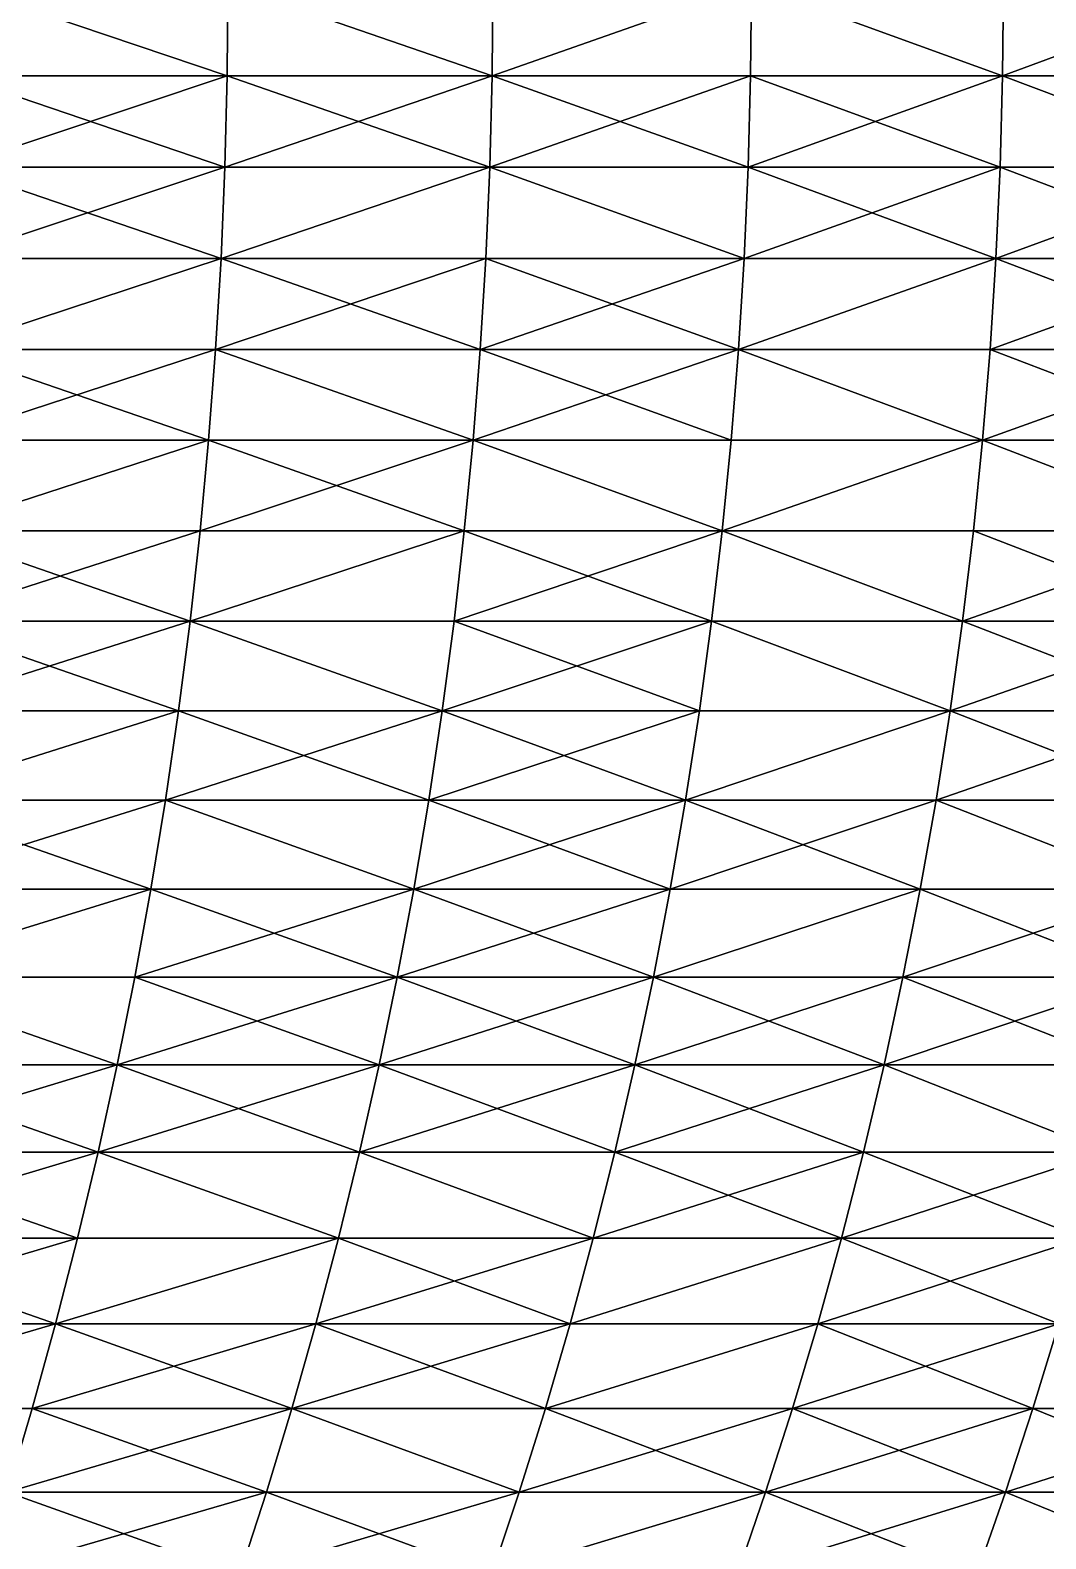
# Model space of a CAD drawing. Header units: millimetres. Extents: x -3250 to 8000, y -3250 to 3250.
# Drawn here: x 6933.4 to 7155, y -339.2 to -10 of the extents above; entities that cross this region are included whole.
import ezdxf

# ---------------------------------------------------------------- set-up
doc = ezdxf.new("R2010")
doc.units = ezdxf.units.MM
doc.header["$MEASUREMENT"] = 0
doc.layers.add('MESH_3D', color=2, linetype='CONTINUOUS')

msp = doc.modelspace()

# ---------------------------------------------------------------- linework, layer by layer
at = {"layer": 'MESH_3D'}
for points in [[(6917.23, -19.94, 1200.89), (6917.39, 0, 1200.7), (6976.38, -19.94, 1254.42)], [(6976.38, -19.94, 25445.58), (6917.39, 0, 25499.3), (6917.23, -19.94, 25499.11)], [(6976.38, -19.94, 1254.42), (6917.39, 0, 1200.7), (6976.55, 0, 1254.23)], [(6976.55, 0, 25445.77), (6917.39, 0, 25499.3), (6976.38, -19.94, 25445.58)], [(6976.38, -19.94, 1254.42), (6976.55, 0, 1254.23), (7034.18, -19.94, 1309.4)], [(7034.18, -19.94, 25390.6), (6976.55, 0, 25445.77), (6976.38, -19.94, 25445.58)], [(7034.18, -19.94, 1309.4), (6976.55, 0, 1254.23), (7034.36, 0, 1309.23)], [(7034.36, 0, 25390.77), (6976.55, 0, 25445.77), (7034.18, -19.94, 25390.6)], [(7034.18, -19.94, 1309.4), (7034.36, 0, 1309.23), (7090.77, 0, 1365.64)], [(7034.18, -19.94, 1309.4), (7090.77, 0, 1365.64), (7090.6, -19.94, 1365.82)], [(7090.77, 0, 25334.36), (7034.36, 0, 25390.77), (7034.18, -19.94, 25390.6)], [(7090.77, 0, 25334.36), (7034.18, -19.94, 25390.6), (7090.6, -19.94, 25334.18)], [(7090.6, -19.94, 1365.82), (7090.77, 0, 1365.64), (7145.58, -19.94, 1423.62)], [(7145.58, -19.94, 25276.38), (7090.77, 0, 25334.36), (7090.6, -19.94, 25334.18)], [(7145.58, -19.94, 1423.62), (7090.77, 0, 1365.64), (7145.77, 0, 1423.45)], [(7145.77, 0, 25276.55), (7090.77, 0, 25334.36), (7145.58, -19.94, 25276.38)], [(7145.58, -19.94, 1423.62), (7145.77, 0, 1423.45), (7199.11, -19.94, 1482.77)], [(7199.3, 0, 25217.39), (7145.58, -19.94, 25276.38), (7199.11, -19.94, 25217.23)], [(7199.3, 0, 25217.39), (7145.77, 0, 25276.55), (7145.58, -19.94, 25276.38)], [(7199.11, -19.94, 1482.77), (7145.77, 0, 1423.45), (7199.3, 0, 1482.61)], [(6917.23, -19.94, 1200.89), (6975.88, -39.88, 1254.96), (6916.74, -39.88, 1201.45)], [(6976.38, -19.94, 25445.58), (6916.74, -39.88, 25498.55), (6975.88, -39.88, 25445.04)], [(6976.38, -19.94, 25445.58), (6917.23, -19.94, 25499.11), (6916.74, -39.88, 25498.55)], [(6917.23, -19.94, 1200.89), (6976.38, -19.94, 1254.42), (6975.88, -39.88, 1254.96)], [(6976.38, -19.94, 1254.42), (7033.66, -39.88, 1309.94), (6975.88, -39.88, 1254.96)], [(7034.18, -19.94, 25390.6), (6975.88, -39.88, 25445.04), (7033.66, -39.88, 25390.06)], [(7034.18, -19.94, 25390.6), (6976.38, -19.94, 25445.58), (6975.88, -39.88, 25445.04)], [(6976.38, -19.94, 1254.42), (7034.18, -19.94, 1309.4), (7033.66, -39.88, 1309.94)], [(7033.66, -39.88, 1309.94), (7090.6, -19.94, 1365.82), (7090.06, -39.88, 1366.34)], [(7034.18, -19.94, 1309.4), (7090.6, -19.94, 1365.82), (7033.66, -39.88, 1309.94)], [(7090.06, -39.88, 25333.66), (7034.18, -19.94, 25390.6), (7033.66, -39.88, 25390.06)], [(7090.6, -19.94, 25334.18), (7034.18, -19.94, 25390.6), (7090.06, -39.88, 25333.66)], [(7090.6, -19.94, 1365.82), (7145.04, -39.88, 1424.12), (7090.06, -39.88, 1366.34)], [(7145.58, -19.94, 25276.38), (7090.06, -39.88, 25333.66), (7145.04, -39.88, 25275.88)], [(7145.58, -19.94, 25276.38), (7090.6, -19.94, 25334.18), (7090.06, -39.88, 25333.66)], [(7090.6, -19.94, 1365.82), (7145.58, -19.94, 1423.62), (7145.04, -39.88, 1424.12)], [(7145.58, -19.94, 1423.62), (7198.55, -39.88, 1483.26), (7145.04, -39.88, 1424.12)], [(7198.55, -39.88, 25216.74), (7145.58, -19.94, 25276.38), (7145.04, -39.88, 25275.88)], [(7145.58, -19.94, 1423.62), (7199.11, -19.94, 1482.77), (7198.55, -39.88, 1483.26)], [(7199.11, -19.94, 25217.23), (7145.58, -19.94, 25276.38), (7198.55, -39.88, 25216.74)], [(6915.91, -59.78, 1202.38), (6975.88, -39.88, 1254.96), (6975.03, -59.78, 1255.87)], [(6916.74, -39.88, 1201.45), (6975.88, -39.88, 1254.96), (6915.91, -59.78, 1202.38)], [(6975.03, -59.78, 25444.13), (6916.74, -39.88, 25498.55), (6915.91, -59.78, 25497.62)], [(6975.88, -39.88, 25445.04), (6916.74, -39.88, 25498.55), (6975.03, -59.78, 25444.13)], [(6975.03, -59.78, 1255.87), (7033.66, -39.88, 1309.94), (7032.8, -59.78, 1310.83)], [(6975.88, -39.88, 1254.96), (7033.66, -39.88, 1309.94), (6975.03, -59.78, 1255.87)], [(7033.66, -39.88, 25390.06), (6975.03, -59.78, 25444.13), (7032.8, -59.78, 25389.17)], [(7033.66, -39.88, 25390.06), (6975.88, -39.88, 25445.04), (6975.03, -59.78, 25444.13)], [(7033.66, -39.88, 1309.94), (7089.17, -59.78, 1367.2), (7032.8, -59.78, 1310.83)], [(7089.17, -59.78, 25332.8), (7033.66, -39.88, 25390.06), (7032.8, -59.78, 25389.17)], [(7033.66, -39.88, 1309.94), (7090.06, -39.88, 1366.34), (7089.17, -59.78, 1367.2)], [(7090.06, -39.88, 25333.66), (7033.66, -39.88, 25390.06), (7089.17, -59.78, 25332.8)], [(7089.17, -59.78, 1367.2), (7145.04, -39.88, 1424.12), (7144.13, -59.78, 1424.97)], [(7090.06, -39.88, 1366.34), (7145.04, -39.88, 1424.12), (7089.17, -59.78, 1367.2)], [(7144.13, -59.78, 25275.03), (7090.06, -39.88, 25333.66), (7089.17, -59.78, 25332.8)], [(7145.04, -39.88, 25275.88), (7090.06, -39.88, 25333.66), (7144.13, -59.78, 25275.03)], [(7145.04, -39.88, 1424.12), (7197.62, -59.78, 1484.09), (7144.13, -59.78, 1424.97)], [(7198.55, -39.88, 25216.74), (7145.04, -39.88, 25275.88), (7144.13, -59.78, 25275.03)], [(7198.55, -39.88, 25216.74), (7144.13, -59.78, 25275.03), (7197.62, -59.78, 25215.91)], [(7145.04, -39.88, 1424.12), (7198.55, -39.88, 1483.26), (7197.62, -59.78, 1484.09)], [(6914.76, -79.65, 1203.68), (6975.03, -59.78, 1255.87), (6973.85, -79.65, 1257.15)], [(6915.91, -59.78, 1202.38), (6975.03, -59.78, 1255.87), (6914.76, -79.65, 1203.68)], [(6975.03, -59.78, 25444.13), (6914.76, -79.65, 25496.32), (6973.85, -79.65, 25442.85)], [(6975.03, -59.78, 25444.13), (6915.91, -59.78, 25497.62), (6914.76, -79.65, 25496.32)], [(6973.85, -79.65, 1257.15), (7032.8, -59.78, 1310.83), (7031.58, -79.65, 1312.07)], [(6975.03, -59.78, 1255.87), (7032.8, -59.78, 1310.83), (6973.85, -79.65, 1257.15)], [(7031.58, -79.65, 25387.93), (6975.03, -59.78, 25444.13), (6973.85, -79.65, 25442.85)], [(7032.8, -59.78, 25389.17), (6975.03, -59.78, 25444.13), (7031.58, -79.65, 25387.93)], [(7032.8, -59.78, 1310.83), (7087.93, -79.65, 1368.42), (7031.58, -79.65, 1312.07)], [(7089.17, -59.78, 25332.8), (7032.8, -59.78, 25389.17), (7031.58, -79.65, 25387.93)], [(7089.17, -59.78, 25332.8), (7031.58, -79.65, 25387.93), (7087.93, -79.65, 25331.58)], [(7032.8, -59.78, 1310.83), (7089.17, -59.78, 1367.2), (7087.93, -79.65, 1368.42)], [(7087.93, -79.65, 1368.42), (7144.13, -59.78, 1424.97), (7142.85, -79.65, 1426.15)], [(7089.17, -59.78, 1367.2), (7144.13, -59.78, 1424.97), (7087.93, -79.65, 1368.42)], [(7144.13, -59.78, 25275.03), (7087.93, -79.65, 25331.58), (7142.85, -79.65, 25273.85)], [(7144.13, -59.78, 25275.03), (7089.17, -59.78, 25332.8), (7087.93, -79.65, 25331.58)], [(7144.13, -59.78, 1424.97), (7196.32, -79.65, 1485.24), (7142.85, -79.65, 1426.15)], [(7197.62, -59.78, 25215.91), (7142.85, -79.65, 25273.85), (7196.32, -79.65, 25214.76)], [(7197.62, -59.78, 25215.91), (7144.13, -59.78, 25275.03), (7142.85, -79.65, 25273.85)], [(7144.13, -59.78, 1424.97), (7197.62, -59.78, 1484.09), (7196.32, -79.65, 1485.24)], [(6914.76, -79.65, 1203.68), (6972.33, -99.47, 1258.79), (6913.29, -99.47, 1205.36)], [(6973.85, -79.65, 25442.85), (6913.29, -99.47, 25494.64), (6972.33, -99.47, 25441.21)], [(6973.85, -79.65, 25442.85), (6914.76, -79.65, 25496.32), (6913.29, -99.47, 25494.64)], [(6914.76, -79.65, 1203.68), (6973.85, -79.65, 1257.15), (6972.33, -99.47, 1258.79)], [(6973.85, -79.65, 1257.15), (7030.02, -99.47, 1313.67), (6972.33, -99.47, 1258.79)], [(7030.02, -99.47, 25386.33), (6973.85, -79.65, 25442.85), (6972.33, -99.47, 25441.21)], [(6973.85, -79.65, 1257.15), (7031.58, -79.65, 1312.07), (7030.02, -99.47, 1313.67)], [(7031.58, -79.65, 25387.93), (6973.85, -79.65, 25442.85), (7030.02, -99.47, 25386.33)], [(7031.58, -79.65, 1312.07), (7086.33, -99.47, 1369.98), (7030.02, -99.47, 1313.67)], [(7087.93, -79.65, 25331.58), (7031.58, -79.65, 25387.93), (7030.02, -99.47, 25386.33)], [(7087.93, -79.65, 25331.58), (7030.02, -99.47, 25386.33), (7086.33, -99.47, 25330.02)], [(7031.58, -79.65, 1312.07), (7087.93, -79.65, 1368.42), (7086.33, -99.47, 1369.98)], [(7087.93, -79.65, 1368.42), (7141.21, -99.47, 1427.67), (7086.33, -99.47, 1369.98)], [(7141.21, -99.47, 25272.33), (7087.93, -79.65, 25331.58), (7086.33, -99.47, 25330.02)], [(7087.93, -79.65, 1368.42), (7142.85, -79.65, 1426.15), (7141.21, -99.47, 1427.67)], [(7142.85, -79.65, 25273.85), (7087.93, -79.65, 25331.58), (7141.21, -99.47, 25272.33)], [(7142.85, -79.65, 1426.15), (7194.64, -99.47, 1486.71), (7141.21, -99.47, 1427.67)], [(7196.32, -79.65, 25214.76), (7141.21, -99.47, 25272.33), (7194.64, -99.47, 25213.29)], [(7196.32, -79.65, 25214.76), (7142.85, -79.65, 25273.85), (7141.21, -99.47, 25272.33)], [(7142.85, -79.65, 1426.15), (7196.32, -79.65, 1485.24), (7194.64, -99.47, 1486.71)], [(6911.48, -119.23, 1207.4), (6972.33, -99.47, 1258.79), (6970.48, -119.23, 1260.78)], [(6913.29, -99.47, 1205.36), (6972.33, -99.47, 1258.79), (6911.48, -119.23, 1207.4)], [(6972.33, -99.47, 25441.21), (6913.29, -99.47, 25494.64), (6911.48, -119.23, 25492.6)], [(6972.33, -99.47, 25441.21), (6911.48, -119.23, 25492.6), (6970.48, -119.23, 25439.22)], [(6972.33, -99.47, 1258.79), (7028.12, -119.23, 1315.62), (6970.48, -119.23, 1260.78)], [(7030.02, -99.47, 25386.33), (6972.33, -99.47, 25441.21), (6970.48, -119.23, 25439.22)], [(7030.02, -99.47, 25386.33), (6970.48, -119.23, 25439.22), (7028.12, -119.23, 25384.38)], [(6972.33, -99.47, 1258.79), (7030.02, -99.47, 1313.67), (7028.12, -119.23, 1315.62)], [(7030.02, -99.47, 1313.67), (7084.38, -119.23, 1371.88), (7028.12, -119.23, 1315.62)], [(7084.38, -119.23, 25328.12), (7030.02, -99.47, 25386.33), (7028.12, -119.23, 25384.38)], [(7030.02, -99.47, 1313.67), (7086.33, -99.47, 1369.98), (7084.38, -119.23, 1371.88)], [(7086.33, -99.47, 25330.02), (7030.02, -99.47, 25386.33), (7084.38, -119.23, 25328.12)], [(7084.38, -119.23, 1371.88), (7141.21, -99.47, 1427.67), (7139.22, -119.23, 1429.52)], [(7086.33, -99.47, 1369.98), (7141.21, -99.47, 1427.67), (7084.38, -119.23, 1371.88)], [(7141.21, -99.47, 25272.33), (7086.33, -99.47, 25330.02), (7084.38, -119.23, 25328.12)], [(7141.21, -99.47, 25272.33), (7084.38, -119.23, 25328.12), (7139.22, -119.23, 25270.48)], [(7141.21, -99.47, 1427.67), (7192.6, -119.23, 1488.52), (7139.22, -119.23, 1429.52)], [(7192.6, -119.23, 25211.48), (7141.21, -99.47, 25272.33), (7139.22, -119.23, 25270.48)], [(7141.21, -99.47, 1427.67), (7194.64, -99.47, 1486.71), (7192.6, -119.23, 1488.52)], [(7194.64, -99.47, 25213.29), (7141.21, -99.47, 25272.33), (7192.6, -119.23, 25211.48)], [(6909.35, -138.92, 1209.81), (6970.48, -119.23, 1260.78), (6968.29, -138.92, 1263.14)], [(6911.48, -119.23, 1207.4), (6970.48, -119.23, 1260.78), (6909.35, -138.92, 1209.81)], [(6968.29, -138.92, 25436.86), (6911.48, -119.23, 25492.6), (6909.35, -138.92, 25490.19)], [(6970.48, -119.23, 25439.22), (6911.48, -119.23, 25492.6), (6968.29, -138.92, 25436.86)], [(6968.29, -138.92, 1263.14), (7028.12, -119.23, 1315.62), (7025.87, -138.92, 1317.93)], [(6970.48, -119.23, 1260.78), (7028.12, -119.23, 1315.62), (6968.29, -138.92, 1263.14)], [(7028.12, -119.23, 25384.38), (6970.48, -119.23, 25439.22), (6968.29, -138.92, 25436.86)], [(7028.12, -119.23, 25384.38), (6968.29, -138.92, 25436.86), (7025.87, -138.92, 25382.07)], [(7028.12, -119.23, 1315.62), (7082.07, -138.92, 1374.13), (7025.87, -138.92, 1317.93)], [(7084.38, -119.23, 25328.12), (7028.12, -119.23, 25384.38), (7025.87, -138.92, 25382.07)], [(7084.38, -119.23, 25328.12), (7025.87, -138.92, 25382.07), (7082.07, -138.92, 25325.87)], [(7028.12, -119.23, 1315.62), (7084.38, -119.23, 1371.88), (7082.07, -138.92, 1374.13)], [(7084.38, -119.23, 1371.88), (7136.86, -138.92, 1431.71), (7082.07, -138.92, 1374.13)], [(7136.86, -138.92, 25268.29), (7084.38, -119.23, 25328.12), (7082.07, -138.92, 25325.87)], [(7084.38, -119.23, 1371.88), (7139.22, -119.23, 1429.52), (7136.86, -138.92, 1431.71)], [(7139.22, -119.23, 25270.48), (7084.38, -119.23, 25328.12), (7136.86, -138.92, 25268.29)], [(7139.22, -119.23, 1429.52), (7190.19, -138.92, 1490.65), (7136.86, -138.92, 1431.71)], [(7192.6, -119.23, 25211.48), (7136.86, -138.92, 25268.29), (7190.19, -138.92, 25209.35)], [(7192.6, -119.23, 25211.48), (7139.22, -119.23, 25270.48), (7136.86, -138.92, 25268.29)], [(7139.22, -119.23, 1429.52), (7192.6, -119.23, 1488.52), (7190.19, -138.92, 1490.65)], [(6909.35, -138.92, 1209.81), (6965.76, -158.52, 1265.86), (6906.9, -158.52, 1212.59)], [(6968.29, -138.92, 25436.86), (6906.9, -158.52, 25487.41), (6965.76, -158.52, 25434.14)], [(6968.29, -138.92, 25436.86), (6909.35, -138.92, 25490.19), (6906.9, -158.52, 25487.41)], [(6909.35, -138.92, 1209.81), (6968.29, -138.92, 1263.14), (6965.76, -158.52, 1265.86)], [(6968.29, -138.92, 1263.14), (7023.28, -158.52, 1320.58), (6965.76, -158.52, 1265.86)], [(7023.28, -158.52, 25379.42), (6968.29, -138.92, 25436.86), (6965.76, -158.52, 25434.14)], [(6968.29, -138.92, 1263.14), (7025.87, -138.92, 1317.93), (7023.28, -158.52, 1320.58)], [(7025.87, -138.92, 25382.07), (6968.29, -138.92, 25436.86), (7023.28, -158.52, 25379.42)], [(7025.87, -138.92, 1317.93), (7079.42, -158.52, 1376.72), (7023.28, -158.52, 1320.58)], [(7082.07, -138.92, 25325.87), (7025.87, -138.92, 25382.07), (7023.28, -158.52, 25379.42)], [(7082.07, -138.92, 25325.87), (7023.28, -158.52, 25379.42), (7079.42, -158.52, 25323.28)], [(7025.87, -138.92, 1317.93), (7082.07, -138.92, 1374.13), (7079.42, -158.52, 1376.72)], [(7082.07, -138.92, 1374.13), (7134.14, -158.52, 1434.24), (7079.42, -158.52, 1376.72)], [(7134.14, -158.52, 25265.76), (7082.07, -138.92, 25325.87), (7079.42, -158.52, 25323.28)], [(7082.07, -138.92, 1374.13), (7136.86, -138.92, 1431.71), (7134.14, -158.52, 1434.24)], [(7136.86, -138.92, 25268.29), (7082.07, -138.92, 25325.87), (7134.14, -158.52, 25265.76)], [(7136.86, -138.92, 1431.71), (7187.41, -158.52, 1493.1), (7134.14, -158.52, 1434.24)], [(7190.19, -138.92, 25209.35), (7134.14, -158.52, 25265.76), (7187.41, -158.52, 25206.9)], [(7190.19, -138.92, 25209.35), (7136.86, -138.92, 25268.29), (7134.14, -158.52, 25265.76)], [(7136.86, -138.92, 1431.71), (7190.19, -138.92, 1490.65), (7187.41, -158.52, 1493.1)], [(6904.12, -178.02, 1215.74), (6965.76, -158.52, 1265.86), (6962.91, -178.02, 1268.94)], [(6906.9, -158.52, 1212.59), (6965.76, -158.52, 1265.86), (6904.12, -178.02, 1215.74)], [(6965.76, -158.52, 25434.14), (6906.9, -158.52, 25487.41), (6904.12, -178.02, 25484.26)], [(6965.76, -158.52, 25434.14), (6904.12, -178.02, 25484.26), (6962.91, -178.02, 25431.06)], [(6965.76, -158.52, 1265.86), (7020.35, -178.02, 1323.58), (6962.91, -178.02, 1268.94)], [(7023.28, -158.52, 25379.42), (6965.76, -158.52, 25434.14), (6962.91, -178.02, 25431.06)], [(7023.28, -158.52, 25379.42), (6962.91, -178.02, 25431.06), (7020.35, -178.02, 25376.42)], [(6965.76, -158.52, 1265.86), (7023.28, -158.52, 1320.58), (7020.35, -178.02, 1323.58)], [(7023.28, -158.52, 1320.58), (7076.42, -178.02, 1379.65), (7020.35, -178.02, 1323.58)], [(7079.42, -158.52, 25323.28), (7020.35, -178.02, 25376.42), (7076.42, -178.02, 25320.35)], [(7079.42, -158.52, 25323.28), (7023.28, -158.52, 25379.42), (7020.35, -178.02, 25376.42)], [(7023.28, -158.52, 1320.58), (7079.42, -158.52, 1376.72), (7076.42, -178.02, 1379.65)], [(7076.42, -178.02, 1379.65), (7134.14, -158.52, 1434.24), (7131.06, -178.02, 1437.09)], [(7079.42, -158.52, 1376.72), (7134.14, -158.52, 1434.24), (7076.42, -178.02, 1379.65)], [(7134.14, -158.52, 25265.76), (7076.42, -178.02, 25320.35), (7131.06, -178.02, 25262.91)], [(7134.14, -158.52, 25265.76), (7079.42, -158.52, 25323.28), (7076.42, -178.02, 25320.35)], [(7131.06, -178.02, 1437.09), (7187.41, -158.52, 1493.1), (7184.26, -178.02, 1495.88)], [(7134.14, -158.52, 1434.24), (7187.41, -158.52, 1493.1), (7131.06, -178.02, 1437.09)], [(7184.26, -178.02, 25204.12), (7134.14, -158.52, 25265.76), (7131.06, -178.02, 25262.91)], [(7187.41, -158.52, 25206.9), (7134.14, -158.52, 25265.76), (7184.26, -178.02, 25204.12)], [(6904.12, -178.02, 1215.74), (6959.73, -197.41, 1272.37), (6901.03, -197.41, 1219.25)], [(6962.91, -178.02, 25431.06), (6901.03, -197.41, 25480.75), (6959.73, -197.41, 25427.63)], [(6962.91, -178.02, 25431.06), (6904.12, -178.02, 25484.26), (6901.03, -197.41, 25480.75)], [(6904.12, -178.02, 1215.74), (6962.91, -178.02, 1268.94), (6959.73, -197.41, 1272.37)], [(6962.91, -178.02, 1268.94), (7017.08, -197.41, 1326.94), (6959.73, -197.41, 1272.37)], [(7017.08, -197.41, 25373.06), (6962.91, -178.02, 25431.06), (6959.73, -197.41, 25427.63)], [(6962.91, -178.02, 1268.94), (7020.35, -178.02, 1323.58), (7017.08, -197.41, 1326.94)], [(7020.35, -178.02, 25376.42), (6962.91, -178.02, 25431.06), (7017.08, -197.41, 25373.06)], [(7020.35, -178.02, 1323.58), (7073.06, -197.41, 1382.92), (7017.08, -197.41, 1326.94)], [(7076.42, -178.02, 25320.35), (7020.35, -178.02, 25376.42), (7017.08, -197.41, 25373.06)], [(7076.42, -178.02, 25320.35), (7017.08, -197.41, 25373.06), (7073.06, -197.41, 25317.08)], [(7020.35, -178.02, 1323.58), (7076.42, -178.02, 1379.65), (7073.06, -197.41, 1382.92)], [(7076.42, -178.02, 1379.65), (7127.63, -197.41, 1440.27), (7073.06, -197.41, 1382.92)], [(7131.06, -178.02, 25262.91), (7073.06, -197.41, 25317.08), (7127.63, -197.41, 25259.73)], [(7131.06, -178.02, 25262.91), (7076.42, -178.02, 25320.35), (7073.06, -197.41, 25317.08)], [(7076.42, -178.02, 1379.65), (7131.06, -178.02, 1437.09), (7127.63, -197.41, 1440.27)], [(7131.06, -178.02, 1437.09), (7180.75, -197.41, 1498.97), (7127.63, -197.41, 1440.27)], [(7180.75, -197.41, 25201.03), (7131.06, -178.02, 25262.91), (7127.63, -197.41, 25259.73)], [(7131.06, -178.02, 1437.09), (7184.26, -178.02, 1495.88), (7180.75, -197.41, 1498.97)], [(7184.26, -178.02, 25204.12), (7131.06, -178.02, 25262.91), (7180.75, -197.41, 25201.03)], [(6897.61, -216.67, 1223.12), (6959.73, -197.41, 1272.37), (6956.22, -216.67, 1276.15)], [(6901.03, -197.41, 1219.25), (6959.73, -197.41, 1272.37), (6897.61, -216.67, 1223.12)], [(6959.73, -197.41, 25427.63), (6901.03, -197.41, 25480.75), (6897.61, -216.67, 25476.88)], [(6959.73, -197.41, 25427.63), (6897.61, -216.67, 25476.88), (6956.22, -216.67, 25423.85)], [(6959.73, -197.41, 1272.37), (7013.48, -216.67, 1330.63), (6956.22, -216.67, 1276.15)], [(7017.08, -197.41, 25373.06), (6959.73, -197.41, 25427.63), (6956.22, -216.67, 25423.85)], [(7017.08, -197.41, 25373.06), (6956.22, -216.67, 25423.85), (7013.48, -216.67, 25369.37)], [(6959.73, -197.41, 1272.37), (7017.08, -197.41, 1326.94), (7013.48, -216.67, 1330.63)], [(7013.48, -216.67, 1330.63), (7073.06, -197.41, 1382.92), (7069.37, -216.67, 1386.52)], [(7017.08, -197.41, 1326.94), (7073.06, -197.41, 1382.92), (7013.48, -216.67, 1330.63)], [(7069.37, -216.67, 25313.48), (7017.08, -197.41, 25373.06), (7013.48, -216.67, 25369.37)], [(7073.06, -197.41, 25317.08), (7017.08, -197.41, 25373.06), (7069.37, -216.67, 25313.48)], [(7069.37, -216.67, 1386.52), (7127.63, -197.41, 1440.27), (7123.85, -216.67, 1443.78)], [(7073.06, -197.41, 1382.92), (7127.63, -197.41, 1440.27), (7069.37, -216.67, 1386.52)], [(7127.63, -197.41, 25259.73), (7073.06, -197.41, 25317.08), (7069.37, -216.67, 25313.48)], [(7127.63, -197.41, 25259.73), (7069.37, -216.67, 25313.48), (7123.85, -216.67, 25256.22)], [(7127.63, -197.41, 1440.27), (7176.88, -216.67, 1502.39), (7123.85, -216.67, 1443.78)], [(7180.75, -197.41, 25201.03), (7123.85, -216.67, 25256.22), (7176.88, -216.67, 25197.61)], [(7180.75, -197.41, 25201.03), (7127.63, -197.41, 25259.73), (7123.85, -216.67, 25256.22)], [(7127.63, -197.41, 1440.27), (7180.75, -197.41, 1498.97), (7176.88, -216.67, 1502.39)], [(6897.61, -216.67, 1223.12), (6952.38, -235.8, 1280.29), (6893.88, -235.8, 1227.35)], [(6952.38, -235.8, 25419.71), (6897.61, -216.67, 25476.88), (6893.88, -235.8, 25472.65)], [(6897.61, -216.67, 1223.12), (6956.22, -216.67, 1276.15), (6952.38, -235.8, 1280.29)], [(6956.22, -216.67, 25423.85), (6897.61, -216.67, 25476.88), (6952.38, -235.8, 25419.71)], [(6952.38, -235.8, 1280.29), (7013.48, -216.67, 1330.63), (7009.54, -235.8, 1334.67)], [(6956.22, -216.67, 1276.15), (7013.48, -216.67, 1330.63), (6952.38, -235.8, 1280.29)], [(7009.54, -235.8, 25365.33), (6956.22, -216.67, 25423.85), (6952.38, -235.8, 25419.71)], [(7013.48, -216.67, 25369.37), (6956.22, -216.67, 25423.85), (7009.54, -235.8, 25365.33)], [(7013.48, -216.67, 1330.63), (7065.33, -235.8, 1390.46), (7009.54, -235.8, 1334.67)], [(7069.37, -216.67, 25313.48), (7013.48, -216.67, 25369.37), (7009.54, -235.8, 25365.33)], [(7069.37, -216.67, 25313.48), (7009.54, -235.8, 25365.33), (7065.33, -235.8, 25309.54)], [(7013.48, -216.67, 1330.63), (7069.37, -216.67, 1386.52), (7065.33, -235.8, 1390.46)], [(7065.33, -235.8, 1390.46), (7123.85, -216.67, 1443.78), (7119.71, -235.8, 1447.62)], [(7069.37, -216.67, 1386.52), (7123.85, -216.67, 1443.78), (7065.33, -235.8, 1390.46)], [(7119.71, -235.8, 25252.38), (7069.37, -216.67, 25313.48), (7065.33, -235.8, 25309.54)], [(7123.85, -216.67, 25256.22), (7069.37, -216.67, 25313.48), (7119.71, -235.8, 25252.38)], [(7123.85, -216.67, 1443.78), (7172.65, -235.8, 1506.12), (7119.71, -235.8, 1447.62)], [(7176.88, -216.67, 25197.61), (7123.85, -216.67, 25256.22), (7119.71, -235.8, 25252.38)], [(7176.88, -216.67, 25197.61), (7119.71, -235.8, 25252.38), (7172.65, -235.8, 25193.88)], [(7123.85, -216.67, 1443.78), (7176.88, -216.67, 1502.39), (7172.65, -235.8, 1506.12)], [(6893.88, -235.8, 1227.35), (6948.22, -254.79, 1284.77), (6889.83, -254.79, 1231.93)], [(6952.38, -235.8, 25419.71), (6893.88, -235.8, 25472.65), (6889.83, -254.79, 25468.07)], [(6952.38, -235.8, 25419.71), (6889.83, -254.79, 25468.07), (6948.22, -254.79, 25415.23)], [(6893.88, -235.8, 1227.35), (6952.38, -235.8, 1280.29), (6948.22, -254.79, 1284.77)], [(6952.38, -235.8, 1280.29), (7005.27, -254.79, 1339.05), (6948.22, -254.79, 1284.77)], [(7009.54, -235.8, 25365.33), (6948.22, -254.79, 25415.23), (7005.27, -254.79, 25360.95)], [(7009.54, -235.8, 25365.33), (6952.38, -235.8, 25419.71), (6948.22, -254.79, 25415.23)], [(6952.38, -235.8, 1280.29), (7009.54, -235.8, 1334.67), (7005.27, -254.79, 1339.05)], [(7009.54, -235.8, 1334.67), (7060.95, -254.79, 1394.73), (7005.27, -254.79, 1339.05)], [(7065.33, -235.8, 25309.54), (7005.27, -254.79, 25360.95), (7060.95, -254.79, 25305.27)], [(7065.33, -235.8, 25309.54), (7009.54, -235.8, 25365.33), (7005.27, -254.79, 25360.95)], [(7009.54, -235.8, 1334.67), (7065.33, -235.8, 1390.46), (7060.95, -254.79, 1394.73)], [(7065.33, -235.8, 1390.46), (7115.23, -254.79, 1451.78), (7060.95, -254.79, 1394.73)], [(7119.71, -235.8, 25252.38), (7065.33, -235.8, 25309.54), (7060.95, -254.79, 25305.27)], [(7119.71, -235.8, 25252.38), (7060.95, -254.79, 25305.27), (7115.23, -254.79, 25248.22)], [(7065.33, -235.8, 1390.46), (7119.71, -235.8, 1447.62), (7115.23, -254.79, 1451.78)], [(7119.71, -235.8, 1447.62), (7168.07, -254.79, 1510.17), (7115.23, -254.79, 1451.78)], [(7168.07, -254.79, 25189.83), (7119.71, -235.8, 25252.38), (7115.23, -254.79, 25248.22)], [(7119.71, -235.8, 1447.62), (7172.65, -235.8, 1506.12), (7168.07, -254.79, 1510.17)], [(7172.65, -235.8, 25193.88), (7119.71, -235.8, 25252.38), (7168.07, -254.79, 25189.83)], [(6885.47, -273.62, 1236.87), (6948.22, -254.79, 1284.77), (6943.74, -273.62, 1289.6)], [(6889.83, -254.79, 1231.93), (6948.22, -254.79, 1284.77), (6885.47, -273.62, 1236.87)], [(6943.74, -273.62, 25410.4), (6889.83, -254.79, 25468.07), (6885.47, -273.62, 25463.13)], [(6948.22, -254.79, 25415.23), (6889.83, -254.79, 25468.07), (6943.74, -273.62, 25410.4)], [(6948.22, -254.79, 1284.77), (7000.67, -273.62, 1343.76), (6943.74, -273.62, 1289.6)], [(7000.67, -273.62, 25356.24), (6948.22, -254.79, 25415.23), (6943.74, -273.62, 25410.4)], [(6948.22, -254.79, 1284.77), (7005.27, -254.79, 1339.05), (7000.67, -273.62, 1343.76)], [(7005.27, -254.79, 25360.95), (6948.22, -254.79, 25415.23), (7000.67, -273.62, 25356.24)], [(7005.27, -254.79, 1339.05), (7056.24, -273.62, 1399.33), (7000.67, -273.62, 1343.76)], [(7056.24, -273.62, 25300.67), (7005.27, -254.79, 25360.95), (7000.67, -273.62, 25356.24)], [(7005.27, -254.79, 1339.05), (7060.95, -254.79, 1394.73), (7056.24, -273.62, 1399.33)], [(7060.95, -254.79, 25305.27), (7005.27, -254.79, 25360.95), (7056.24, -273.62, 25300.67)], [(7056.24, -273.62, 1399.33), (7115.23, -254.79, 1451.78), (7110.4, -273.62, 1456.26)], [(7060.95, -254.79, 1394.73), (7115.23, -254.79, 1451.78), (7056.24, -273.62, 1399.33)], [(7110.4, -273.62, 25243.74), (7060.95, -254.79, 25305.27), (7056.24, -273.62, 25300.67)], [(7115.23, -254.79, 25248.22), (7060.95, -254.79, 25305.27), (7110.4, -273.62, 25243.74)], [(7115.23, -254.79, 1451.78), (7163.13, -273.62, 1514.53), (7110.4, -273.62, 1456.26)], [(7168.07, -254.79, 25189.83), (7115.23, -254.79, 25248.22), (7110.4, -273.62, 25243.74)], [(7168.07, -254.79, 25189.83), (7110.4, -273.62, 25243.74), (7163.13, -273.62, 25185.47)], [(7115.23, -254.79, 1451.78), (7168.07, -254.79, 1510.17), (7163.13, -273.62, 1514.53)], [(6885.47, -273.62, 1236.87), (6938.94, -292.27, 1294.77), (6880.8, -292.27, 1242.16)], [(6943.74, -273.62, 25410.4), (6885.47, -273.62, 25463.13), (6880.8, -292.27, 25457.84)], [(6943.74, -273.62, 25410.4), (6880.8, -292.27, 25457.84), (6938.94, -292.27, 25405.23)], [(6885.47, -273.62, 1236.87), (6943.74, -273.62, 1289.6), (6938.94, -292.27, 1294.77)], [(6938.94, -292.27, 1294.77), (7000.67, -273.62, 1343.76), (6995.74, -292.27, 1348.81)], [(6943.74, -273.62, 1289.6), (7000.67, -273.62, 1343.76), (6938.94, -292.27, 1294.77)], [(7000.67, -273.62, 25356.24), (6943.74, -273.62, 25410.4), (6938.94, -292.27, 25405.23)], [(7000.67, -273.62, 25356.24), (6938.94, -292.27, 25405.23), (6995.74, -292.27, 25351.19)], [(7000.67, -273.62, 1343.76), (7051.19, -292.27, 1404.26), (6995.74, -292.27, 1348.81)], [(7056.24, -273.62, 25300.67), (6995.74, -292.27, 25351.19), (7051.19, -292.27, 25295.74)], [(7056.24, -273.62, 25300.67), (7000.67, -273.62, 25356.24), (6995.74, -292.27, 25351.19)], [(7000.67, -273.62, 1343.76), (7056.24, -273.62, 1399.33), (7051.19, -292.27, 1404.26)], [(7051.19, -292.27, 1404.26), (7110.4, -273.62, 1456.26), (7105.23, -292.27, 1461.06)], [(7056.24, -273.62, 1399.33), (7110.4, -273.62, 1456.26), (7051.19, -292.27, 1404.26)], [(7110.4, -273.62, 25243.74), (7056.24, -273.62, 25300.67), (7051.19, -292.27, 25295.74)], [(7110.4, -273.62, 25243.74), (7051.19, -292.27, 25295.74), (7105.23, -292.27, 25238.94)], [(7110.4, -273.62, 1456.26), (7157.84, -292.27, 1519.2), (7105.23, -292.27, 1461.06)], [(7163.13, -273.62, 25185.47), (7105.23, -292.27, 25238.94), (7157.84, -292.27, 25180.8)], [(7163.13, -273.62, 25185.47), (7110.4, -273.62, 25243.74), (7105.23, -292.27, 25238.94)], [(7110.4, -273.62, 1456.26), (7163.13, -273.62, 1514.53), (7157.84, -292.27, 1519.2)], [(6875.83, -310.75, 1247.8), (6938.94, -292.27, 1294.77), (6933.82, -310.75, 1300.28)], [(6880.8, -292.27, 1242.16), (6938.94, -292.27, 1294.77), (6875.83, -310.75, 1247.8)], [(6938.94, -292.27, 25405.23), (6875.83, -310.75, 25452.2), (6933.82, -310.75, 25399.72)], [(6938.94, -292.27, 25405.23), (6880.8, -292.27, 25457.84), (6875.83, -310.75, 25452.2)], [(6938.94, -292.27, 1294.77), (6990.5, -310.75, 1354.2), (6933.82, -310.75, 1300.28)], [(6995.74, -292.27, 25351.19), (6933.82, -310.75, 25399.72), (6990.5, -310.75, 25345.8)], [(6995.74, -292.27, 25351.19), (6938.94, -292.27, 25405.23), (6933.82, -310.75, 25399.72)], [(6938.94, -292.27, 1294.77), (6995.74, -292.27, 1348.81), (6990.5, -310.75, 1354.2)], [(6995.74, -292.27, 1348.81), (7045.8, -310.75, 1409.5), (6990.5, -310.75, 1354.2)], [(7051.19, -292.27, 25295.74), (6995.74, -292.27, 25351.19), (6990.5, -310.75, 25345.8)], [(7051.19, -292.27, 25295.74), (6990.5, -310.75, 25345.8), (7045.8, -310.75, 25290.5)], [(6995.74, -292.27, 1348.81), (7051.19, -292.27, 1404.26), (7045.8, -310.75, 1409.5)], [(7045.8, -310.75, 1409.5), (7105.23, -292.27, 1461.06), (7099.72, -310.75, 1466.18)], [(7051.19, -292.27, 1404.26), (7105.23, -292.27, 1461.06), (7045.8, -310.75, 1409.5)], [(7105.23, -292.27, 25238.94), (7051.19, -292.27, 25295.74), (7045.8, -310.75, 25290.5)], [(7105.23, -292.27, 25238.94), (7045.8, -310.75, 25290.5), (7099.72, -310.75, 25233.82)], [(7105.23, -292.27, 1461.06), (7152.2, -310.75, 1524.17), (7099.72, -310.75, 1466.18)], [(7157.84, -292.27, 25180.8), (7099.72, -310.75, 25233.82), (7152.2, -310.75, 25175.83)], [(7157.84, -292.27, 25180.8), (7105.23, -292.27, 25238.94), (7099.72, -310.75, 25233.82)], [(7105.23, -292.27, 1461.06), (7157.84, -292.27, 1519.2), (7152.2, -310.75, 1524.17)], [(7157.84, -292.27, 1519.2), (7203.22, -310.75, 1583.46), (7152.2, -310.75, 1524.17)], [(7203.22, -310.75, 25116.54), (7157.84, -292.27, 25180.8), (7152.2, -310.75, 25175.83)], [(6875.83, -310.75, 1247.8), (6933.82, -310.75, 1300.28), (6928.4, -329.03, 1306.13)], [(6933.82, -310.75, 25399.72), (6875.83, -310.75, 25452.2), (6928.4, -329.03, 25393.87)], [(6933.82, -310.75, 1300.28), (6984.93, -329.03, 1359.91), (6928.4, -329.03, 1306.13)], [(6990.5, -310.75, 25345.8), (6928.4, -329.03, 25393.87), (6984.93, -329.03, 25340.09)], [(6990.5, -310.75, 25345.8), (6933.82, -310.75, 25399.72), (6928.4, -329.03, 25393.87)], [(6933.82, -310.75, 1300.28), (6990.5, -310.75, 1354.2), (6984.93, -329.03, 1359.91)], [(6990.5, -310.75, 1354.2), (7040.09, -329.03, 1415.07), (6984.93, -329.03, 1359.91)], [(7040.09, -329.03, 25284.93), (6990.5, -310.75, 25345.8), (6984.93, -329.03, 25340.09)], [(6990.5, -310.75, 1354.2), (7045.8, -310.75, 1409.5), (7040.09, -329.03, 1415.07)], [(7045.8, -310.75, 25290.5), (6990.5, -310.75, 25345.8), (7040.09, -329.03, 25284.93)], [(7045.8, -310.75, 1409.5), (7093.87, -329.03, 1471.6), (7040.09, -329.03, 1415.07)], [(7099.72, -310.75, 25233.82), (7040.09, -329.03, 25284.93), (7093.87, -329.03, 25228.4)], [(7099.72, -310.75, 25233.82), (7045.8, -310.75, 25290.5), (7040.09, -329.03, 25284.93)], [(7045.8, -310.75, 1409.5), (7099.72, -310.75, 1466.18), (7093.87, -329.03, 1471.6)], [(7093.87, -329.03, 1471.6), (7152.2, -310.75, 1524.17), (7146.22, -329.03, 1529.45)], [(7099.72, -310.75, 1466.18), (7152.2, -310.75, 1524.17), (7093.87, -329.03, 1471.6)], [(7146.22, -329.03, 25170.55), (7099.72, -310.75, 25233.82), (7093.87, -329.03, 25228.4)], [(7152.2, -310.75, 25175.83), (7099.72, -310.75, 25233.82), (7146.22, -329.03, 25170.55)], [(7152.2, -310.75, 1524.17), (7197.11, -329.03, 1588.59), (7146.22, -329.03, 1529.45)], [(7203.22, -310.75, 25116.54), (7146.22, -329.03, 25170.55), (7197.11, -329.03, 25111.41)], [(7203.22, -310.75, 25116.54), (7152.2, -310.75, 25175.83), (7146.22, -329.03, 25170.55)], [(7152.2, -310.75, 1524.17), (7203.22, -310.75, 1583.46), (7197.11, -329.03, 1588.59)], [(6928.4, -329.03, 1306.13), (6979.04, -347.11, 1365.94), (6922.67, -347.11, 1312.31)], [(6984.93, -329.03, 25340.09), (6928.4, -329.03, 25393.87), (6922.67, -347.11, 25387.69)], [(6984.93, -329.03, 25340.09), (6922.67, -347.11, 25387.69), (6979.04, -347.11, 25334.06)], [(6928.4, -329.03, 1306.13), (6984.93, -329.03, 1359.91), (6979.04, -347.11, 1365.94)], [(6984.93, -329.03, 1359.91), (7034.06, -347.11, 1420.96), (6979.04, -347.11, 1365.94)], [(7040.09, -329.03, 25284.93), (6979.04, -347.11, 25334.06), (7034.06, -347.11, 25279.04)], [(7040.09, -329.03, 25284.93), (6984.93, -329.03, 25340.09), (6979.04, -347.11, 25334.06)], [(6984.93, -329.03, 1359.91), (7040.09, -329.03, 1415.07), (7034.06, -347.11, 1420.96)], [(7034.06, -347.11, 1420.96), (7093.87, -329.03, 1471.6), (7087.69, -347.11, 1477.33)], [(7040.09, -329.03, 1415.07), (7093.87, -329.03, 1471.6), (7034.06, -347.11, 1420.96)], [(7093.87, -329.03, 25228.4), (7034.06, -347.11, 25279.04), (7087.69, -347.11, 25222.67)], [(7093.87, -329.03, 25228.4), (7040.09, -329.03, 25284.93), (7034.06, -347.11, 25279.04)], [(7093.87, -329.03, 1471.6), (7139.9, -347.11, 1535.03), (7087.69, -347.11, 1477.33)], [(7146.22, -329.03, 25170.55), (7087.69, -347.11, 25222.67), (7139.9, -347.11, 25164.97)], [(7146.22, -329.03, 25170.55), (7093.87, -329.03, 25228.4), (7087.69, -347.11, 25222.67)], [(7093.87, -329.03, 1471.6), (7146.22, -329.03, 1529.45), (7139.9, -347.11, 1535.03)], [(7146.22, -329.03, 1529.45), (7190.65, -347.11, 1594), (7139.9, -347.11, 1535.03)], [(7197.11, -329.03, 25111.41), (7139.9, -347.11, 25164.97), (7190.65, -347.11, 25106)], [(7197.11, -329.03, 25111.41), (7146.22, -329.03, 25170.55), (7139.9, -347.11, 25164.97)], [(7146.22, -329.03, 1529.45), (7197.11, -329.03, 1588.59), (7190.65, -347.11, 1594)]]:
    msp.add_3dface(points, dxfattribs=at)

doc.saveas('drawing.dxf')
